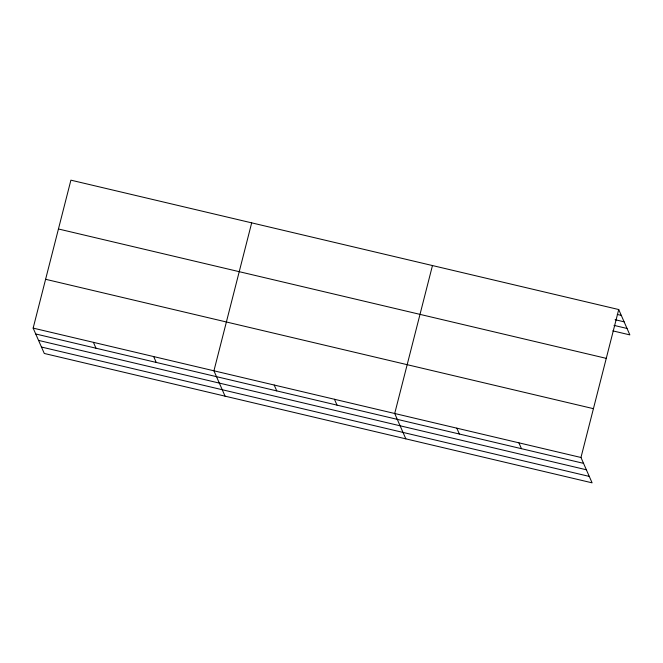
<?xml version="1.0" encoding="UTF-8"?>
<svg xmlns="http://www.w3.org/2000/svg" width="663" height="663" viewBox="0 0 663 663"><rect width="100%" height="100%" fill="white"/><g stroke="black" fill="none" stroke-linecap="round" stroke-linejoin="round"><path stroke-width="0.99" d="M618.72 309.538L580.97 457.487L592.1 482.838L44.28 353.462L33.15 328.11L70.9 180.162L618.72 309.538L629.85 334.89L612.827 330.87M251.683 222.859L213.934 370.808L225.055 396.151M432.467 265.548L394.709 413.497L405.839 438.848M617.286 314.453L621.297 315.397M615.107 319.699L624.115 321.828M614.004 325.384L627.024 328.458M58.443 228.984L606.264 358.36M45.606 279.289L593.426 408.665M33.15 328.11L580.97 457.487M35.719 333.97L583.539 463.346M38.545 340.401L586.365 469.777M41.454 347.031L589.274 476.407M518.889 442.826L521.458 448.685M456.799 428.165L459.368 434.016M334.45 399.267L337.019 405.126M274.192 385.037L276.761 390.897M153.667 356.57L156.244 362.429M93.408 342.34L95.978 348.199"/></g></svg>
